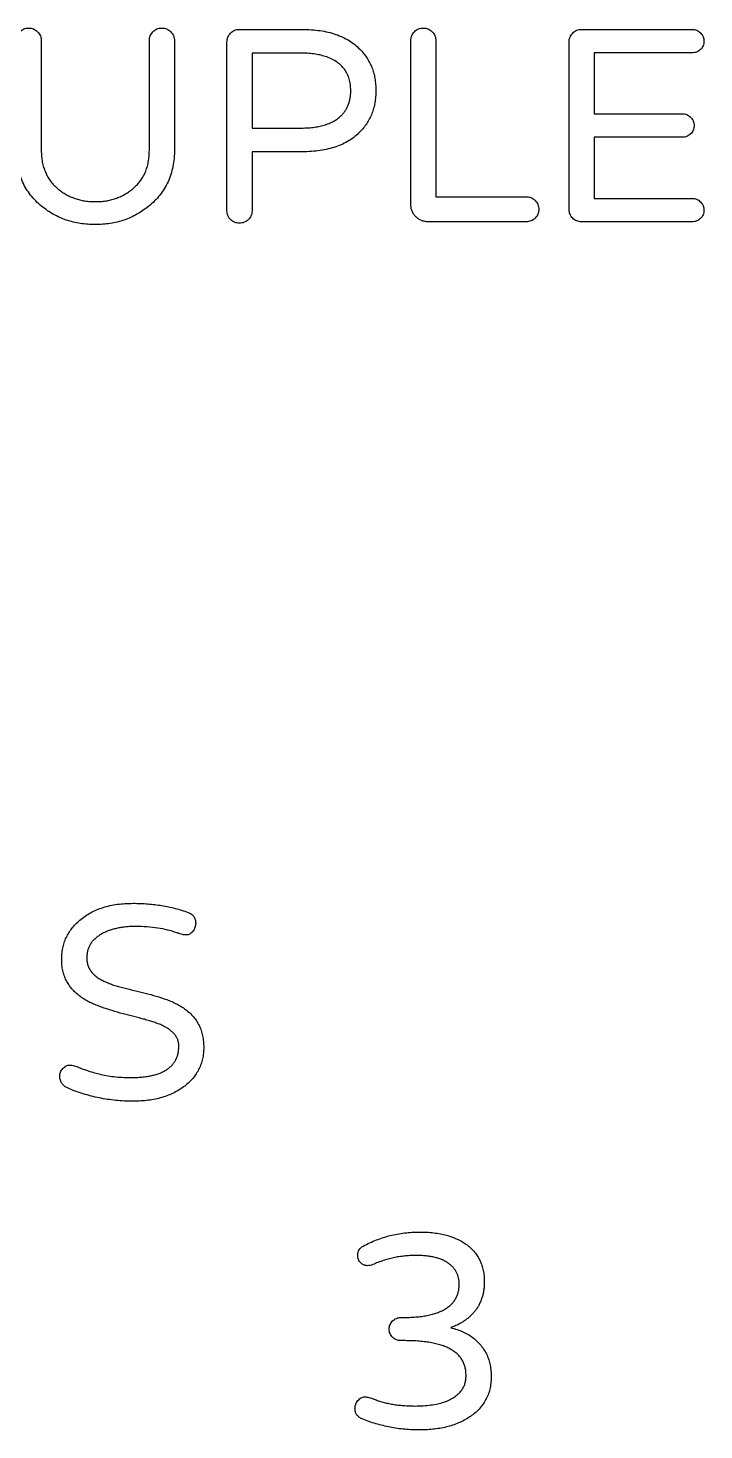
# Model space of a CAD drawing. Header units: millimetres. Extents: x 382 to 1372, y 275 to 1321.
# Drawn here: x 738.3 to 861.6, y 815.9 to 1071.8 of the extents above; entities that cross this region are included whole.
import ezdxf

# ---------------------------------------------------------------- set-up
doc = ezdxf.new("R2010")
doc.units = ezdxf.units.MM
doc.header["$LTSCALE"] = 5
doc.linetypes.add('SLD-Continue', pattern=[0])

msp = doc.modelspace()

# ---------------------------------------------------------------- linework, layer by layer
at = {"color": 7, "linetype": 'SLD-Continue', "lineweight": 25}
for p, q in [((776.88, 1071.56), (788.35, 1071.56)), ((839.31, 1071.56), (859.48, 1071.56)), ((740.74, 1069.49), (740.74, 1049.47)), ((760.46, 1049.47), (760.46, 1069.49)), ((765.04, 1069.49), (765.04, 1049.62)), ((774.61, 1038.45), (774.61, 1069.25)), ((779.19, 1067.23), (779.19, 1053.55)), ((787.9, 1067.23), (779.19, 1067.23)), ((808.15, 1039.61), (808.15, 1069.49)), ((812.73, 1069.49), (812.73, 1041.02)), ((837.04, 1038.7), (837.04, 1069.25)), ((841.62, 1067.28), (841.62, 1056.17)), ((859.48, 1067.28), (841.62, 1067.28)), ((841.62, 1056.17), (857.67, 1056.17)), ((779.19, 1053.55), (787.9, 1053.55)), ((841.62, 1051.89), (841.62, 1040.72)), ((857.67, 1051.89), (841.62, 1051.89)), ((779.19, 1049.22), (779.19, 1038.45)), ((788.35, 1049.22), (779.19, 1049.22)), ((812.73, 1041.02), (829.19, 1041.02)), ((841.62, 1040.72), (859.48, 1040.72)), ((829.19, 1036.44), (811.33, 1036.44)), ((859.48, 1036.44), (839.31, 1036.44)), ((806.32, 836.47), (806.62, 836.47)), ((807.12, 832.24), (806.32, 832.24))]:
    msp.add_line(p, q, dxfattribs=at)
for points, knots in [([(736.17, 1069.49), (736.17, 1069.65), (736.19, 1069.95), (736.32, 1070.39), (736.53, 1070.79), (736.81, 1071.14), (737.15, 1071.44), (737.54, 1071.66), (737.97, 1071.78), (738.28, 1071.8), (738.43, 1071.81)], [0, 0, 0, 0, 0.129974, 0.252182, 0.375174, 0.501802, 0.629443, 0.749831, 0.872039, 1, 1, 1, 1]), ([(738.43, 1071.81), (738.58, 1071.8), (738.89, 1071.78), (739.32, 1071.66), (739.72, 1071.44), (740.07, 1071.14), (740.37, 1070.79), (740.59, 1070.39), (740.72, 1069.95), (740.74, 1069.65), (740.74, 1069.49)], [0, 0, 0, 0, 0.126728, 0.249682, 0.370664, 0.498604, 0.626545, 0.750247, 0.871278, 1, 1, 1, 1]), ([(760.46, 1069.49), (760.47, 1069.65), (760.49, 1069.95), (760.62, 1070.39), (760.82, 1070.79), (761.11, 1071.14), (761.45, 1071.44), (761.84, 1071.66), (762.27, 1071.78), (762.57, 1071.8), (762.73, 1071.81)], [0, 0, 0, 0, 0.129974, 0.252182, 0.375174, 0.501802, 0.629443, 0.749831, 0.872039, 1, 1, 1, 1]), ([(762.73, 1071.81), (762.88, 1071.8), (763.19, 1071.79), (763.62, 1071.66), (764.02, 1071.44), (764.37, 1071.14), (764.67, 1070.79), (764.89, 1070.39), (765.02, 1069.95), (765.03, 1069.65), (765.04, 1069.49)], [0, 0, 0, 0, 0.12861, 0.249536, 0.372171, 0.5, 0.627829, 0.750464, 0.87139, 1, 1, 1, 1]), ([(774.61, 1069.25), (774.62, 1069.4), (774.64, 1069.7), (774.76, 1070.14), (774.98, 1070.53), (775.26, 1070.89), (775.61, 1071.18), (775.99, 1071.41), (776.43, 1071.54), (776.73, 1071.55), (776.88, 1071.56)], [0, 0, 0, 0, 0.127847, 0.251886, 0.372979, 0.499494, 0.627022, 0.750054, 0.872153, 1, 1, 1, 1]), ([(788.35, 1071.56), (788.91, 1071.55), (790.01, 1071.53), (791.6, 1071.36), (793.09, 1071.08), (794.47, 1070.69), (795.73, 1070.17), (796.89, 1069.55), (797.95, 1068.82), (798.56, 1068.23), (798.87, 1067.94)], [0, 0, 0, 0, 0.148459, 0.288049, 0.419681, 0.544238, 0.663319, 0.777567, 0.889571, 1, 1, 1, 1]), ([(808.15, 1069.49), (808.16, 1069.65), (808.18, 1069.95), (808.31, 1070.39), (808.52, 1070.79), (808.8, 1071.14), (809.14, 1071.44), (809.54, 1071.66), (809.97, 1071.78), (810.27, 1071.8), (810.43, 1071.81)], [0, 0, 0, 0, 0.129744, 0.251737, 0.374511, 0.500915, 0.628331, 0.750273, 0.872265, 1, 1, 1, 1]), ([(810.43, 1071.81), (810.58, 1071.8), (810.88, 1071.78), (811.32, 1071.66), (811.72, 1071.44), (812.06, 1071.14), (812.36, 1070.79), (812.58, 1070.39), (812.71, 1069.95), (812.72, 1069.65), (812.73, 1069.49)], [0, 0, 0, 0, 0.12685, 0.249922, 0.37102, 0.499084, 0.627147, 0.750007, 0.871154, 1, 1, 1, 1]), ([(837.04, 1069.25), (837.05, 1069.4), (837.06, 1069.7), (837.19, 1070.14), (837.4, 1070.53), (837.68, 1070.89), (838.03, 1071.18), (838.42, 1071.41), (838.85, 1071.54), (839.16, 1071.55), (839.31, 1071.56)], [0, 0, 0, 0, 0.127847, 0.251886, 0.372979, 0.499494, 0.627022, 0.750054, 0.872153, 1, 1, 1, 1]), ([(859.48, 1071.56), (859.63, 1071.56), (859.91, 1071.55), (860.32, 1071.41), (860.7, 1071.22), (861.02, 1070.94), (861.3, 1070.61), (861.5, 1070.24), (861.62, 1069.83), (861.63, 1069.54), (861.64, 1069.39)], [0, 0, 0, 0, 0.1285199, 0.2514031, 0.3745826, 0.5003067, 0.6260308, 0.7492103, 0.8714801, 1, 1, 1, 1]), ([(792.53, 1066.63), (792.21, 1066.72), (791.53, 1066.92), (790.43, 1067.1), (789.21, 1067.22), (788.35, 1067.23), (787.9, 1067.23)], [0, 0, 0, 0, 0.214003, 0.45045, 0.712561, 1, 1, 1, 1]), ([(798.87, 1067.94), (799.1, 1067.69), (799.56, 1067.2), (800.15, 1066.38), (800.66, 1065.51), (801.08, 1064.59), (801.4, 1063.62), (801.62, 1062.59), (801.76, 1061.5), (801.78, 1060.77), (801.79, 1060.39)], [0, 0, 0, 0, 0.122729, 0.24303, 0.363458, 0.48453, 0.607175, 0.733566, 0.8642, 1, 1, 1, 1]), ([(861.64, 1069.39), (861.63, 1069.25), (861.62, 1068.97), (861.5, 1068.56), (861.3, 1068.19), (861.02, 1067.88), (860.7, 1067.61), (860.32, 1067.42), (859.91, 1067.3), (859.63, 1067.29), (859.48, 1067.28)], [0, 0, 0, 0, 0.127904, 0.251636, 0.372487, 0.498072, 0.622555, 0.746212, 0.869943, 1, 1, 1, 1]), ([(797.21, 1060.39), (797.19, 1060.76), (797.17, 1061.49), (796.95, 1062.53), (796.58, 1063.47), (796.06, 1064.31), (795.39, 1065.05), (794.57, 1065.68), (793.61, 1066.23), (792.9, 1066.49), (792.53, 1066.63)], [0, 0, 0, 0, 0.133394, 0.257998, 0.375975, 0.492062, 0.608351, 0.730255, 0.859553, 1, 1, 1, 1]), ([(795.39, 1055.76), (795.54, 1055.9), (795.83, 1056.19), (796.2, 1056.68), (796.51, 1057.21), (796.77, 1057.78), (796.97, 1058.38), (797.1, 1059.01), (797.19, 1059.69), (797.2, 1060.15), (797.21, 1060.39)], [0, 0, 0, 0, 0.119723, 0.239488, 0.35877, 0.479075, 0.601868, 0.728529, 0.860493, 1, 1, 1, 1]), ([(801.79, 1060.39), (801.78, 1060.01), (801.76, 1059.27), (801.62, 1058.19), (801.4, 1057.16), (801.08, 1056.19), (800.66, 1055.27), (800.15, 1054.4), (799.56, 1053.58), (799.1, 1053.09), (798.87, 1052.84)], [0, 0, 0, 0, 0.1358, 0.266434, 0.392825, 0.51547, 0.636542, 0.75697, 0.877271, 1, 1, 1, 1]), ([(787.9, 1053.55), (788.31, 1053.55), (789.12, 1053.57), (790.28, 1053.67), (791.36, 1053.84), (792.35, 1054.08), (793.24, 1054.39), (794.05, 1054.77), (794.77, 1055.22), (795.19, 1055.58), (795.39, 1055.76)], [0, 0, 0, 0, 0.156556, 0.301778, 0.438192, 0.564635, 0.682326, 0.793026, 0.898535, 1, 1, 1, 1]), ([(857.67, 1056.17), (857.81, 1056.16), (858.1, 1056.15), (858.51, 1056.02), (858.89, 1055.82), (859.21, 1055.54), (859.49, 1055.22), (859.68, 1054.84), (859.82, 1054.43), (859.83, 1054.14), (859.84, 1054)], [0, 0, 0, 0, 0.128441, 0.251249, 0.374353, 0.5, 0.625647, 0.748751, 0.871559, 1, 1, 1, 1]), ([(798.87, 1052.84), (798.56, 1052.55), (797.95, 1051.96), (796.89, 1051.24), (795.73, 1050.6), (794.46, 1050.1), (793.09, 1049.71), (791.6, 1049.42), (790.01, 1049.26), (788.91, 1049.23), (788.35, 1049.22)], [0, 0, 0, 0, 0.110041, 0.222086, 0.336679, 0.455563, 0.580165, 0.711845, 0.851487, 1, 1, 1, 1]), ([(859.84, 1054), (859.83, 1053.85), (859.82, 1053.57), (859.69, 1053.17), (859.49, 1052.8), (859.21, 1052.48), (858.88, 1052.22), (858.51, 1052.03), (858.1, 1051.9), (857.81, 1051.89), (857.67, 1051.89)], [0, 0, 0, 0, 0.127825, 0.2521, 0.372876, 0.498383, 0.622789, 0.746369, 0.870024, 1, 1, 1, 1]), ([(740.85, 1039.26), (740.47, 1039.58), (739.73, 1040.21), (738.78, 1041.3), (737.97, 1042.46), (737.31, 1043.73), (736.79, 1045.08), (736.43, 1046.52), (736.2, 1048.04), (736.18, 1049.09), (736.17, 1049.62)], [0, 0, 0, 0, 0.125506, 0.246701, 0.366968, 0.486858, 0.608662, 0.733588, 0.863988, 1, 1, 1, 1]), ([(740.74, 1049.47), (740.75, 1049.11), (740.77, 1048.4), (740.91, 1047.36), (741.15, 1046.39), (741.5, 1045.47), (741.93, 1044.61), (742.45, 1043.81), (743.08, 1043.08), (743.57, 1042.65), (743.82, 1042.43)], [0, 0, 0, 0, 0.137547, 0.267868, 0.393387, 0.515711, 0.635737, 0.755394, 0.876207, 1, 1, 1, 1]), ([(757.4, 1042.43), (757.64, 1042.65), (758.13, 1043.08), (758.75, 1043.82), (759.29, 1044.61), (759.72, 1045.47), (760.05, 1046.39), (760.29, 1047.36), (760.43, 1048.4), (760.45, 1049.11), (760.46, 1049.47)], [0, 0, 0, 0, 0.1238437, 0.24411, 0.3643238, 0.4843979, 0.6064522, 0.7320231, 0.862397, 1, 1, 1, 1]), ([(765.04, 1049.62), (765.03, 1049.09), (765, 1048.04), (764.77, 1046.52), (764.41, 1045.08), (763.89, 1043.73), (763.21, 1042.47), (762.4, 1041.29), (761.43, 1040.21), (760.69, 1039.58), (760.32, 1039.26)], [0, 0, 0, 0, 0.135747, 0.265983, 0.390666, 0.512233, 0.632467, 0.7525, 0.874279, 1, 1, 1, 1]), ([(743.82, 1042.43), (744.05, 1042.24), (744.52, 1041.87), (745.29, 1041.41), (746.09, 1041.01), (746.92, 1040.69), (747.79, 1040.43), (748.7, 1040.25), (749.64, 1040.14), (750.28, 1040.12), (750.61, 1040.12)], [0, 0, 0, 0, 0.123461, 0.244848, 0.367099, 0.488568, 0.611869, 0.73761, 0.866706, 1, 1, 1, 1]), ([(750.61, 1040.12), (750.93, 1040.12), (751.57, 1040.14), (752.51, 1040.25), (753.42, 1040.43), (754.29, 1040.69), (755.13, 1041.01), (755.92, 1041.41), (756.69, 1041.87), (757.16, 1042.24), (757.4, 1042.43)], [0, 0, 0, 0, 0.133294, 0.26239, 0.388131, 0.511432, 0.632901, 0.755152, 0.876539, 1, 1, 1, 1]), ([(750.61, 1035.94), (750.14, 1035.95), (749.21, 1035.96), (747.86, 1036.13), (746.55, 1036.38), (745.3, 1036.75), (744.1, 1037.21), (742.96, 1037.79), (741.86, 1038.46), (741.19, 1038.99), (740.85, 1039.26)], [0, 0, 0, 0, 0.133588, 0.263143, 0.389304, 0.51254, 0.634313, 0.755885, 0.877013, 1, 1, 1, 1]), ([(760.32, 1039.26), (759.97, 1038.99), (759.3, 1038.46), (758.19, 1037.8), (757.05, 1037.22), (755.85, 1036.75), (754.61, 1036.38), (753.32, 1036.13), (751.98, 1035.96), (751.07, 1035.95), (750.61, 1035.94)], [0, 0, 0, 0, 0.124159, 0.246486, 0.368668, 0.490403, 0.614256, 0.739003, 0.867827, 1, 1, 1, 1]), ([(811.33, 1036.44), (811.12, 1036.45), (810.7, 1036.47), (810.1, 1036.66), (809.56, 1036.95), (809.07, 1037.36), (808.66, 1037.84), (808.37, 1038.39), (808.19, 1038.98), (808.17, 1039.4), (808.15, 1039.61)], [0, 0, 0, 0, 0.127792, 0.249961, 0.373003, 0.500728, 0.628454, 0.751495, 0.873664, 1, 1, 1, 1]), ([(829.19, 1041.02), (829.34, 1041.01), (829.65, 1040.99), (830.09, 1040.87), (830.48, 1040.64), (830.83, 1040.35), (831.13, 1039.99), (831.36, 1039.6), (831.48, 1039.16), (831.5, 1038.86), (831.51, 1038.7)], [0, 0, 0, 0, 0.126835, 0.249893, 0.371951, 0.5, 0.628049, 0.750107, 0.873165, 1, 1, 1, 1]), ([(859.48, 1040.72), (859.63, 1040.72), (859.91, 1040.71), (860.32, 1040.57), (860.7, 1040.38), (861.02, 1040.09), (861.3, 1039.77), (861.5, 1039.39), (861.62, 1038.98), (861.63, 1038.7), (861.64, 1038.55)], [0, 0, 0, 0, 0.12852, 0.251403, 0.374583, 0.500307, 0.626031, 0.74921, 0.87148, 1, 1, 1, 1]), ([(776.88, 1036.19), (776.73, 1036.19), (776.43, 1036.21), (776, 1036.34), (775.61, 1036.55), (775.26, 1036.83), (774.98, 1037.18), (774.76, 1037.57), (774.64, 1038), (774.62, 1038.3), (774.61, 1038.45)], [0, 0, 0, 0, 0.1291152, 0.2524259, 0.3747197, 0.5009001, 0.6270804, 0.7475741, 0.8708848, 1, 1, 1, 1]), ([(779.19, 1038.45), (779.18, 1038.3), (779.17, 1038), (779.04, 1037.56), (778.82, 1037.18), (778.53, 1036.83), (778.17, 1036.55), (777.77, 1036.34), (777.34, 1036.21), (777.04, 1036.19), (776.88, 1036.19)], [0, 0, 0, 0, 0.1282, 0.250636, 0.371249, 0.499128, 0.625992, 0.747419, 0.8718, 1, 1, 1, 1]), ([(831.51, 1038.7), (831.5, 1038.55), (831.48, 1038.25), (831.36, 1037.82), (831.13, 1037.43), (830.83, 1037.09), (830.48, 1036.8), (830.08, 1036.59), (829.65, 1036.47), (829.34, 1036.45), (829.19, 1036.44)], [0, 0, 0, 0, 0.128072, 0.250386, 0.371877, 0.499628, 0.626366, 0.747671, 0.871928, 1, 1, 1, 1]), ([(839.31, 1036.44), (839.16, 1036.45), (838.85, 1036.47), (838.42, 1036.59), (838.03, 1036.8), (837.68, 1037.08), (837.4, 1037.43), (837.19, 1037.82), (837.06, 1038.25), (837.05, 1038.55), (837.04, 1038.7)], [0, 0, 0, 0, 0.129115, 0.252426, 0.37472, 0.5009, 0.62708, 0.747574, 0.870885, 1, 1, 1, 1]), ([(861.64, 1038.55), (861.63, 1038.41), (861.62, 1038.12), (861.5, 1037.72), (861.3, 1037.35), (861.02, 1037.04), (860.7, 1036.77), (860.32, 1036.58), (859.91, 1036.46), (859.63, 1036.45), (859.48, 1036.44)], [0, 0, 0, 0, 0.127904, 0.2516358, 0.3724869, 0.4980715, 0.6225553, 0.7462116, 0.8699434, 1, 1, 1, 1]), ([(747.78, 908.99), (748.09, 909.24), (748.71, 909.73), (749.74, 910.36), (750.85, 910.88), (752.03, 911.32), (753.29, 911.66), (754.62, 911.9), (756.03, 912.03), (756.99, 912.05), (757.49, 912.06)], [0, 0, 0, 0, 0.114364, 0.229357, 0.346438, 0.467345, 0.591955, 0.721411, 0.85714, 1, 1, 1, 1]), ([(757.49, 912.06), (757.94, 912.06), (758.84, 912.04), (760.17, 911.97), (761.46, 911.84), (762.73, 911.66), (763.97, 911.43), (765.18, 911.15), (766.36, 910.8), (767.12, 910.54), (767.51, 910.4)], [0, 0, 0, 0, 0.132709, 0.263442, 0.391061, 0.516454, 0.639849, 0.761484, 0.881123, 1, 1, 1, 1]), ([(744.46, 901.75), (744.47, 902.11), (744.48, 902.82), (744.66, 903.86), (744.9, 904.85), (745.27, 905.78), (745.74, 906.67), (746.32, 907.5), (746.99, 908.29), (747.51, 908.76), (747.78, 908.99)], [0, 0, 0, 0, 0.1317821, 0.2578584, 0.3810699, 0.5024754, 0.6234074, 0.7459424, 0.8706117, 1, 1, 1, 1]), ([(768.91, 908.39), (768.9, 908.26), (768.89, 908.01), (768.79, 907.64), (768.62, 907.29), (768.39, 906.95), (768.13, 906.66), (767.84, 906.44), (767.54, 906.31), (767.21, 906.27), (766.86, 906.29), (766.45, 906.38), (765.99, 906.5), (765.66, 906.62), (765.49, 906.68)], [0, 0, 0, 0, 0.07885, 0.158342, 0.241631, 0.329121, 0.414098, 0.488879, 0.555755, 0.62256, 0.695026, 0.78133, 0.883221, 1, 1, 1, 1]), ([(767.51, 910.4), (767.62, 910.36), (767.83, 910.27), (768.12, 910.09), (768.37, 909.89), (768.57, 909.65), (768.72, 909.38), (768.83, 909.08), (768.9, 908.74), (768.91, 908.51), (768.91, 908.39)], [0, 0, 0, 0, 0.135609, 0.261714, 0.383006, 0.498305, 0.615462, 0.735687, 0.862062, 1, 1, 1, 1]), ([(751.6, 906.38), (751.4, 906.25), (751.01, 906), (750.48, 905.56), (750.04, 905.08), (749.67, 904.57), (749.39, 904), (749.18, 903.4), (749.07, 902.76), (749.05, 902.32), (749.04, 902.1)], [0, 0, 0, 0, 0.137129, 0.267294, 0.390148, 0.510752, 0.628762, 0.749102, 0.871956, 1, 1, 1, 1]), ([(757.99, 907.84), (757.68, 907.83), (757.06, 907.82), (756.15, 907.76), (755.29, 907.64), (754.47, 907.48), (753.69, 907.28), (752.95, 907.03), (752.25, 906.74), (751.82, 906.5), (751.6, 906.38)], [0, 0, 0, 0, 0.142773, 0.279278, 0.411111, 0.536432, 0.657869, 0.774878, 0.889493, 1, 1, 1, 1]), ([(765.49, 906.68), (764.93, 906.86), (763.78, 907.23), (761.95, 907.57), (760.01, 907.8), (758.68, 907.82), (757.99, 907.84)], [0, 0, 0, 0, 0.232383, 0.474783, 0.730471, 1, 1, 1, 1]), ([(747.78, 895.1), (747.51, 895.32), (747, 895.73), (746.32, 896.45), (745.74, 897.2), (745.27, 898.02), (744.91, 898.88), (744.65, 899.79), (744.49, 900.75), (744.47, 901.41), (744.46, 901.75)], [0, 0, 0, 0, 0.131857, 0.257935, 0.381102, 0.50112, 0.621979, 0.743488, 0.86969, 1, 1, 1, 1]), ([(749.04, 902.1), (749.05, 901.87), (749.06, 901.41), (749.23, 900.75), (749.49, 900.13), (749.86, 899.57), (750.33, 899.04), (750.92, 898.57), (751.59, 898.13), (752.1, 897.9), (752.36, 897.78)], [0, 0, 0, 0, 0.1195, 0.23573, 0.348732, 0.463907, 0.584756, 0.713096, 0.850204, 1, 1, 1, 1]), ([(752.36, 897.78), (752.62, 897.66), (753.14, 897.43), (753.98, 897.13), (754.86, 896.84), (756.11, 896.53), (757.73, 896.15), (759.71, 895.66), (761.69, 895.13), (763.3, 894.61), (764.56, 894.13), (765.44, 893.7), (766.27, 893.23), (766.79, 892.87), (767.05, 892.69)], [0, 0, 0, 0, 0.054255, 0.11085, 0.16993, 0.231507, 0.358955, 0.490013, 0.621898, 0.752269, 0.816284, 0.878791, 0.939922, 1, 1, 1, 1]), ([(762.47, 889.92), (762.22, 890.02), (761.7, 890.22), (760.88, 890.51), (760, 890.77), (758.74, 891.09), (757.12, 891.51), (755.15, 892.03), (753.18, 892.62), (751.55, 893.16), (750.29, 893.65), (749.4, 894.09), (748.55, 894.55), (748.04, 894.92), (747.78, 895.1)], [0, 0, 0, 0, 0.051824, 0.106981, 0.165695, 0.22774, 0.356449, 0.486981, 0.61853, 0.750604, 0.815292, 0.878319, 0.939757, 1, 1, 1, 1]), ([(767.05, 892.69), (767.31, 892.49), (767.83, 892.08), (768.52, 891.37), (769.08, 890.59), (769.57, 889.76), (769.93, 888.85), (770.18, 887.87), (770.35, 886.83), (770.37, 886.12), (770.37, 885.75)], [0, 0, 0, 0, 0.125816, 0.247202, 0.366722, 0.4859, 0.607323, 0.732221, 0.862719, 1, 1, 1, 1]), ([(765.84, 886.05), (765.83, 886.25), (765.81, 886.64), (765.64, 887.21), (765.37, 887.74), (765, 888.25), (764.51, 888.71), (763.94, 889.16), (763.24, 889.57), (762.74, 889.8), (762.47, 889.92)], [0, 0, 0, 0, 0.108562, 0.215494, 0.322983, 0.437554, 0.559359, 0.692635, 0.838739, 1, 1, 1, 1]), ([(757.04, 880.26), (757.39, 880.27), (758.08, 880.27), (759.08, 880.34), (760.01, 880.45), (760.87, 880.61), (761.67, 880.81), (762.39, 881.06), (763.05, 881.35), (763.64, 881.69), (764.16, 882.08), (764.61, 882.51), (764.99, 882.99), (765.3, 883.51), (765.54, 884.09), (765.72, 884.7), (765.82, 885.36), (765.83, 885.82), (765.84, 886.05)], [0, 0, 0, 0, 0.089083, 0.172838, 0.25153, 0.324754, 0.393406, 0.457261, 0.516786, 0.573914, 0.627963, 0.679733, 0.730513, 0.780836, 0.832501, 0.885794, 0.941358, 1, 1, 1, 1]), ([(770.37, 885.75), (770.37, 885.4), (770.35, 884.7), (770.17, 883.69), (769.91, 882.73), (769.52, 881.82), (769.03, 880.95), (768.43, 880.14), (767.72, 879.38), (767.18, 878.93), (766.9, 878.7)], [0, 0, 0, 0, 0.129616, 0.255411, 0.376952, 0.497008, 0.618164, 0.741382, 0.867709, 1, 1, 1, 1]), ([(745.52, 878.36), (745.34, 878.46), (744.96, 878.66), (744.58, 879.06), (744.34, 879.44), (744.21, 879.77), (744.13, 880.12), (744.1, 880.49), (744.14, 880.87), (744.24, 881.24), (744.42, 881.59), (744.66, 881.91), (744.94, 882.18), (745.25, 882.39), (745.59, 882.5), (745.96, 882.54), (746.35, 882.5), (746.78, 882.41), (747.26, 882.26), (747.78, 882.03), (748.43, 881.77), (749.24, 881.51), (750.21, 881.21), (751.34, 880.9), (752.61, 880.61), (754, 880.41), (755.49, 880.29), (756.51, 880.27), (757.04, 880.26)], [0, 0, 0, 0, 0.0361082, 0.0746043, 0.0946645, 0.1148818, 0.1354098, 0.1575894, 0.1802289, 0.2023105, 0.2247535, 0.2481436, 0.271607, 0.2928409, 0.3135531, 0.3340767, 0.3566803, 0.3822852, 0.4113348, 0.4439509, 0.483279, 0.5330378, 0.5922258, 0.661863, 0.7385269, 0.8206224, 0.9072552, 1, 1, 1, 1]), ([(757.49, 875.94), (756.96, 875.94), (755.91, 875.96), (754.35, 876.08), (752.81, 876.27), (751.3, 876.53), (749.82, 876.87), (748.35, 877.29), (746.91, 877.77), (745.98, 878.16), (745.52, 878.36)], [0, 0, 0, 0, 0.129038, 0.256028, 0.381833, 0.506166, 0.630048, 0.753682, 0.876816, 1, 1, 1, 1]), ([(766.9, 878.7), (766.6, 878.48), (765.98, 878.04), (764.97, 877.48), (763.9, 876.99), (762.75, 876.61), (761.54, 876.3), (760.25, 876.1), (758.9, 875.96), (757.97, 875.95), (757.49, 875.94)], [0, 0, 0, 0, 0.113592, 0.228098, 0.345505, 0.466241, 0.591002, 0.720968, 0.857124, 1, 1, 1, 1]), ([(799.47, 849.49), (799.87, 849.7), (800.65, 850.12), (801.88, 850.62), (803.13, 851.07), (804.4, 851.44), (805.7, 851.71), (807.02, 851.92), (808.37, 852.03), (809.73, 852.08), (811.06, 852.04), (812.34, 851.94), (813.54, 851.74), (814.66, 851.5), (815.72, 851.16), (816.69, 850.75), (817.6, 850.27), (818.42, 849.72), (819.16, 849.1), (819.81, 848.41), (820.35, 847.66), (820.8, 846.85), (821.14, 845.97), (821.39, 845.04), (821.54, 844.04), (821.55, 843.36), (821.56, 843.01)], [0, 0, 0, 0, 0.048602, 0.096828, 0.144834, 0.192959, 0.240827, 0.289518, 0.338617, 0.388353, 0.437288, 0.483731, 0.527637, 0.569654, 0.609626, 0.647783, 0.684926, 0.720935, 0.75584, 0.789887, 0.823422, 0.856681, 0.890512, 0.925531, 0.961879, 1, 1, 1, 1]), ([(801.23, 846.12), (801.08, 846.07), (800.75, 845.94), (800.29, 845.91), (799.89, 845.94), (799.59, 846.04), (799.29, 846.2), (799.01, 846.42), (798.76, 846.7), (798.59, 847.06), (798.49, 847.48), (798.45, 847.94), (798.51, 848.41), (798.7, 848.85), (799.04, 849.22), (799.32, 849.4), (799.47, 849.49)], [0, 0, 0, 0, 0.0808811, 0.1774757, 0.2288608, 0.2812466, 0.3368468, 0.3967742, 0.4589967, 0.5243585, 0.5946625, 0.6740628, 0.7539845, 0.8313983, 0.9107985, 1, 1, 1, 1]), ([(809.03, 847.78), (808.69, 847.78), (808.01, 847.76), (807, 847.69), (806, 847.56), (805.02, 847.38), (804.05, 847.14), (803.09, 846.86), (802.15, 846.52), (801.54, 846.26), (801.23, 846.12)], [0, 0, 0, 0, 0.127852, 0.253262, 0.378504, 0.502947, 0.626937, 0.750824, 0.875267, 1, 1, 1, 1]), ([(816.99, 842.55), (816.98, 842.74), (816.97, 843.12), (816.87, 843.67), (816.72, 844.2), (816.51, 844.69), (816.23, 845.15), (815.9, 845.59), (815.5, 845.99), (815.04, 846.36), (814.52, 846.7), (813.93, 846.99), (813.28, 847.24), (812.56, 847.44), (811.77, 847.59), (810.92, 847.71), (809.99, 847.77), (809.36, 847.78), (809.03, 847.78)], [0, 0, 0, 0, 0.053712, 0.106068, 0.156344, 0.205918, 0.255529, 0.306867, 0.359205, 0.414244, 0.471689, 0.532424, 0.597752, 0.66696, 0.741669, 0.821855, 0.908308, 1, 1, 1, 1]), ([(806.62, 836.47), (807.04, 836.47), (807.85, 836.47), (809.02, 836.55), (810.12, 836.66), (811.14, 836.83), (812.07, 837.05), (812.92, 837.31), (813.69, 837.61), (814.39, 837.96), (815, 838.38), (815.53, 838.83), (815.98, 839.33), (816.35, 839.88), (816.64, 840.48), (816.84, 841.13), (816.96, 841.83), (816.98, 842.31), (816.99, 842.55)], [0, 0, 0, 0, 0.092587, 0.179944, 0.261134, 0.336963, 0.407722, 0.473606, 0.534472, 0.592003, 0.645892, 0.69744, 0.746606, 0.79512, 0.843991, 0.893694, 0.945544, 1, 1, 1, 1]), ([(821.56, 843.01), (821.56, 842.76), (821.56, 842.27), (821.48, 841.55), (821.37, 840.86), (821.2, 840.2), (820.97, 839.57), (820.72, 838.97), (820.41, 838.4), (820.05, 837.85), (819.64, 837.35), (819.19, 836.85), (818.68, 836.41), (818.13, 835.98), (817.54, 835.59), (816.89, 835.23), (816.2, 834.9), (815.72, 834.7), (815.47, 834.6)], [0, 0, 0, 0, 0.0672599, 0.1315599, 0.1944428, 0.2550766, 0.314529, 0.3735824, 0.4314072, 0.4893388, 0.5478522, 0.607437, 0.6679865, 0.7298723, 0.7939599, 0.8597046, 0.9286011, 1, 1, 1, 1]), ([(804.2, 834.35), (804.21, 834.49), (804.22, 834.77), (804.36, 835.15), (804.54, 835.52), (804.82, 835.84), (805.14, 836.12), (805.51, 836.31), (805.9, 836.45), (806.18, 836.46), (806.32, 836.47)], [0, 0, 0, 0, 0.1260478, 0.2465651, 0.3687619, 0.4985091, 0.6282563, 0.7534349, 0.8739522, 1, 1, 1, 1]), ([(806.32, 832.24), (806.18, 832.24), (805.9, 832.25), (805.51, 832.39), (805.14, 832.57), (804.82, 832.86), (804.54, 833.17), (804.36, 833.55), (804.22, 833.94), (804.21, 834.21), (804.2, 834.35)], [0, 0, 0, 0, 0.125669, 0.245824, 0.369598, 0.498955, 0.628313, 0.752086, 0.874331, 1, 1, 1, 1]), ([(815.47, 834.6), (815.86, 834.5), (816.61, 834.29), (817.67, 833.88), (818.64, 833.37), (819.52, 832.79), (820.3, 832.11), (820.99, 831.35), (821.59, 830.5), (821.91, 829.88), (822.07, 829.57)], [0, 0, 0, 0, 0.139358, 0.271299, 0.397434, 0.519569, 0.639071, 0.757787, 0.877601, 1, 1, 1, 1]), ([(818.24, 825.9), (818.23, 826.15), (818.21, 826.65), (818.08, 827.38), (817.86, 828.05), (817.56, 828.68), (817.16, 829.25), (816.68, 829.78), (816.11, 830.25), (815.45, 830.67), (814.71, 831.04), (813.88, 831.37), (812.96, 831.63), (811.96, 831.86), (810.87, 832.02), (809.7, 832.14), (808.44, 832.23), (807.57, 832.23), (807.12, 832.24)], [0, 0, 0, 0, 0.0532711, 0.1042385, 0.1532531, 0.2010541, 0.2491066, 0.2985797, 0.3492947, 0.4035276, 0.4608381, 0.5224462, 0.5889622, 0.6601095, 0.7364746, 0.8184773, 0.9062819, 1, 1, 1, 1]), ([(822.07, 829.57), (822.18, 829.29), (822.43, 828.71), (822.65, 827.75), (822.79, 826.71), (822.83, 825.59), (822.77, 824.47), (822.6, 823.37), (822.27, 822.36), (821.83, 821.41), (821.28, 820.54), (820.63, 819.75), (819.89, 819.02), (819.33, 818.61), (819.05, 818.41)], [0, 0, 0, 0, 0.072751, 0.150449, 0.234247, 0.32485, 0.416694, 0.503804, 0.588418, 0.670986, 0.75262, 0.834287, 0.915961, 1, 1, 1, 1]), ([(817.44, 823.18), (817.56, 823.37), (817.81, 823.74), (818.06, 824.4), (818.21, 825.12), (818.23, 825.63), (818.24, 825.9)], [0, 0, 0, 0, 0.2315495, 0.470984, 0.7238565, 1, 1, 1, 1]), ([(797.97, 819.86), (797.97, 819.99), (797.99, 820.26), (798.09, 820.64), (798.27, 820.99), (798.51, 821.32), (798.79, 821.6), (799.09, 821.83), (799.42, 821.94), (799.76, 821.99), (800.13, 821.96), (800.53, 821.87), (800.97, 821.75), (801.28, 821.63), (801.44, 821.57)], [0, 0, 0, 0, 0.082714, 0.164849, 0.246701, 0.333048, 0.41717, 0.493766, 0.565175, 0.634417, 0.709292, 0.796337, 0.891452, 1, 1, 1, 1]), ([(801.44, 821.57), (801.7, 821.47), (802.24, 821.26), (803.08, 821.01), (803.96, 820.8), (804.88, 820.62), (805.84, 820.48), (806.84, 820.39), (807.87, 820.33), (808.58, 820.32), (808.94, 820.31)], [0, 0, 0, 0, 0.111724, 0.226128, 0.343622, 0.466809, 0.592788, 0.723759, 0.859117, 1, 1, 1, 1]), ([(808.94, 820.31), (809.44, 820.32), (810.4, 820.33), (811.79, 820.48), (813.05, 820.68), (814.18, 821.01), (815.19, 821.4), (816.07, 821.9), (816.83, 822.48), (817.24, 822.95), (817.44, 823.18)], [0, 0, 0, 0, 0.162524, 0.312381, 0.449406, 0.575857, 0.691717, 0.799963, 0.901698, 1, 1, 1, 1]), ([(799.28, 817.95), (799.08, 818.05), (798.7, 818.25), (798.27, 818.7), (798, 819.25), (797.98, 819.66), (797.97, 819.86)], [0, 0, 0, 0, 0.273387, 0.513963, 0.74945, 1, 1, 1, 1]), ([(809.79, 815.94), (809.33, 815.94), (808.42, 815.95), (807.06, 816.05), (805.72, 816.21), (804.39, 816.43), (803.09, 816.72), (801.8, 817.06), (800.52, 817.46), (799.69, 817.79), (799.28, 817.95)], [0, 0, 0, 0, 0.1278, 0.253849, 0.379126, 0.503825, 0.627674, 0.75148, 0.875696, 1, 1, 1, 1]), ([(819.05, 818.41), (818.74, 818.21), (818.12, 817.81), (817.12, 817.31), (816.07, 816.88), (814.93, 816.54), (813.74, 816.27), (812.48, 816.08), (811.16, 815.96), (810.25, 815.94), (809.79, 815.94)], [0, 0, 0, 0, 0.111908, 0.226682, 0.343811, 0.464284, 0.590076, 0.721085, 0.857041, 1, 1, 1, 1])]:
    msp.add_open_spline(points, degree=3, knots=knots, dxfattribs=at)

doc.saveas('drawing.dxf')
